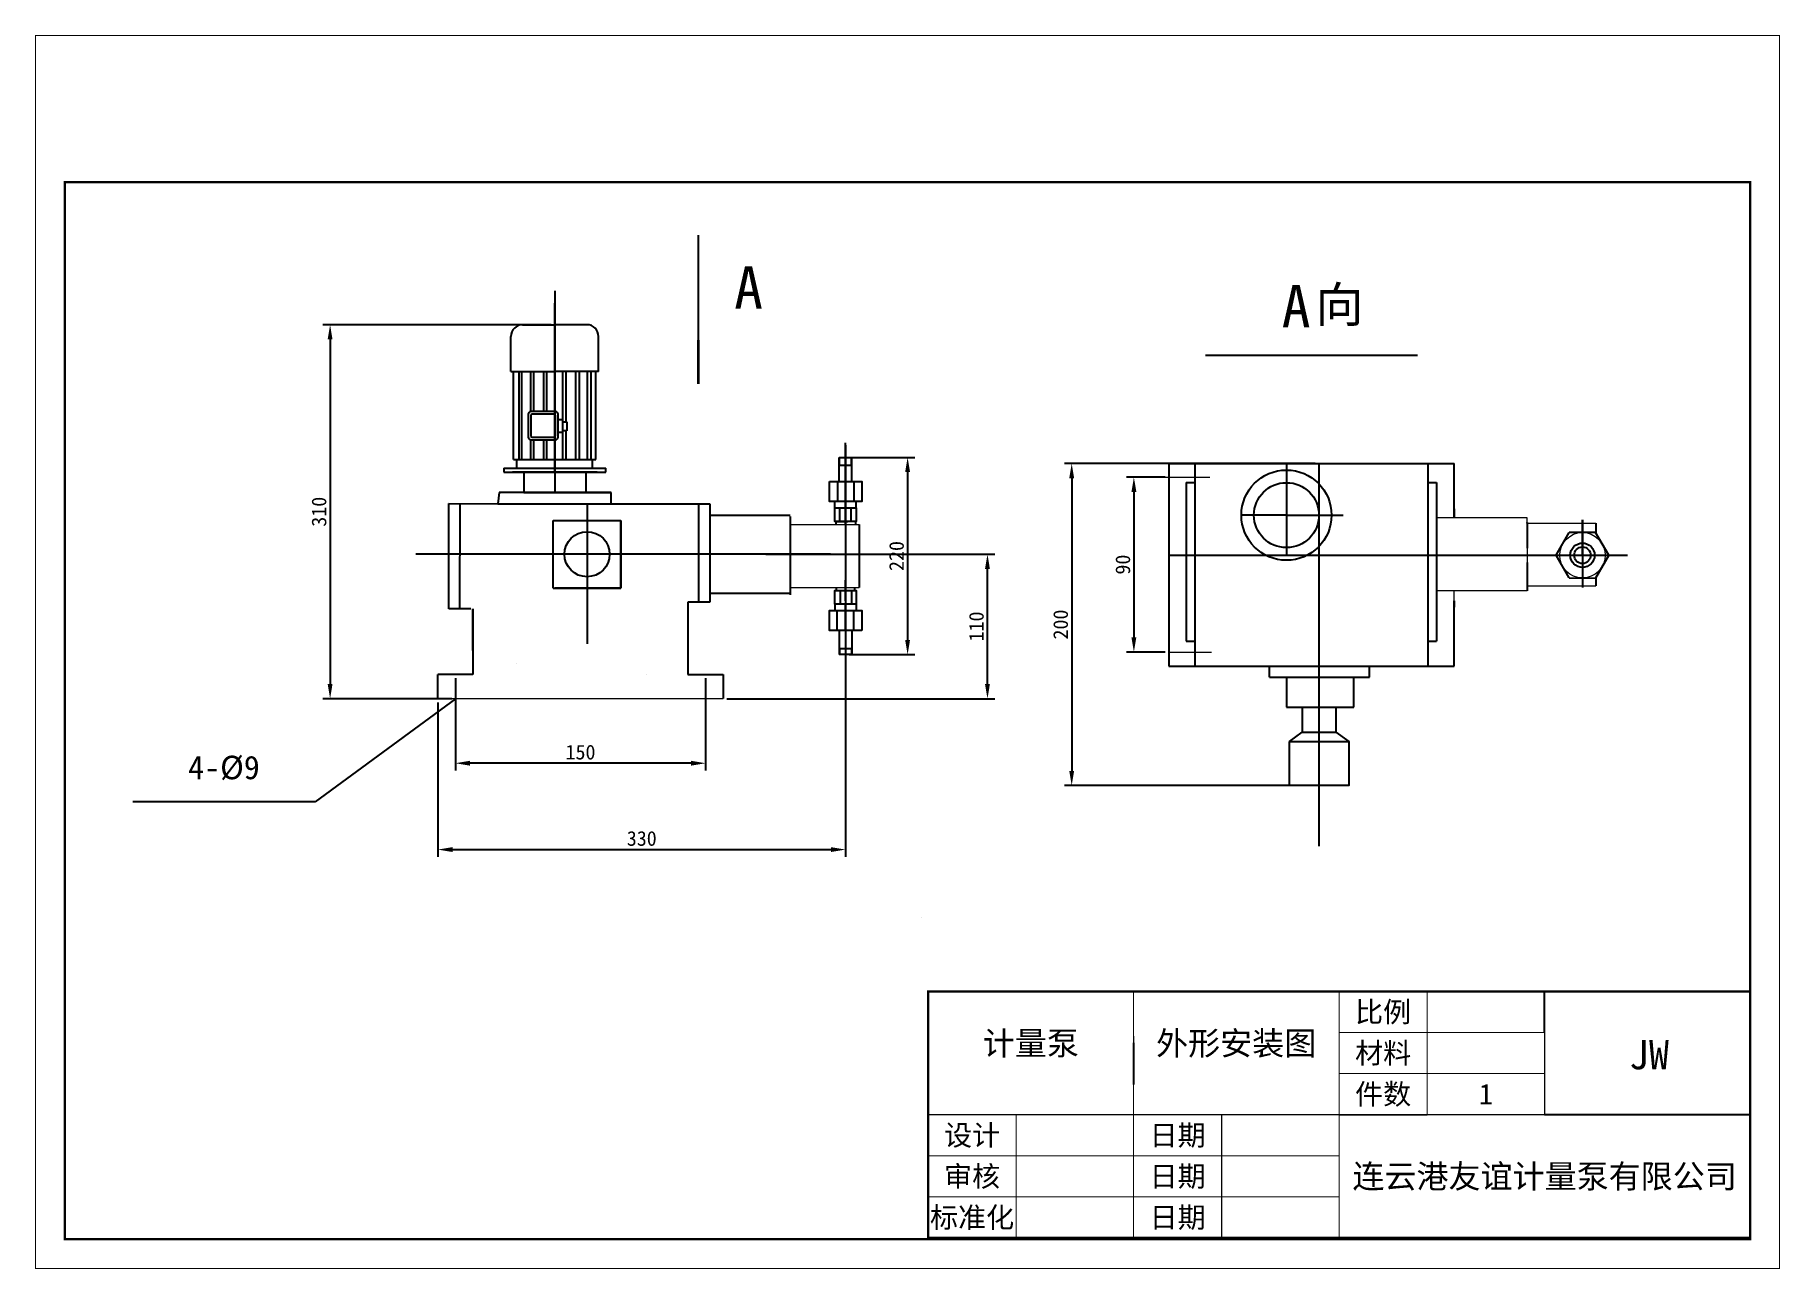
# Model space of a CAD drawing. Header units: millimetres. Extents: x 31 to 328, y 15 to 225.
import ezdxf
from ezdxf.enums import TextEntityAlignment as Align

# ---------------------------------------------------------------- set-up
doc = ezdxf.new("R2010")
doc.units = ezdxf.units.MM
doc.header["$PDMODE"] = 35
doc.linetypes.add('CENTER2', pattern=[28.575, 19.05, -3.175, 3.175, -3.175])
for name, color, linetype, lineweight in [('01-轮廓线', 7, 'Continuous', 35), ('02-中心线', 1, 'CENTER2', 15), ('04-标注', 3, 'Continuous', 20)]:
    doc.layers.add(name, color=color, linetype=linetype, lineweight=lineweight)
doc.layers.add('05-文字', color=5, linetype='Continuous')
doc.layers.add('2', color=4, linetype='Continuous')
doc.styles.add('S', font='SimSun.ttf')
doc.dimstyles.new('ISO-25', dxfattribs={"dimtxt": 2.5, "dimasz": 2.5, "dimexe": 1.25, "dimexo": 0.625, "dimtad": 1, "dimtxsty": 'Standard', "dimcen": 2.5, "dimadec": 0, "dimazin": 0, "dimtfac": 1, "dimtmove": 0, "dimatfit": 3, "dimfxl": 0, "dimarcsym": 0})

# ---------------------------------------------------------------- blocks, each defined once
blk = doc.blocks.new('*D9')
at = {"color": 0, "lineweight": -2}
for p, q in [((248.88, 152.34), (206.15, 152.34)), ((207.4, 149.84), (207.4, 100.01)), ((248.9, 97.51), (206.15, 97.51))]:
    blk.add_line(p, q, dxfattribs=at)
at = {"color": 0}
for points in [[(206.98, 149.84), (207.82, 149.84), (207.4, 152.34)], [(206.98, 100.01), (207.82, 100.01), (207.4, 97.51)]]:
    blk.add_solid(points, dxfattribs=at)
at = {"layer": 'Defpoints', "color": 0}
for p in [(249.51, 152.34), (207.4, 97.51), (249.53, 97.51)]:
    blk.add_point(p, dxfattribs=at)
at = {"color": 0, "insert": (205.53, 124.93), "char_height": 2.5, "attachment_point": 5, "rotation": 90}
blk.add_mtext('\\A1;200', dxfattribs=at)
blk = doc.blocks.new('*D11')
at = {"layer": '04-标注', "color": 0, "lineweight": -2}
for p, q in [((223.31, 150.03), (216.74, 150.03)), ((217.99, 147.53), (217.99, 122.74)), ((223.31, 120.24), (216.74, 120.24))]:
    blk.add_line(p, q, dxfattribs=at)
at = {"layer": '04-标注', "color": 0}
for points in [[(217.58, 147.53), (218.41, 147.53), (217.99, 150.03)], [(217.58, 122.74), (218.41, 122.74), (217.99, 120.24)]]:
    blk.add_solid(points, dxfattribs=at)
at = {"layer": 'Defpoints', "color": 0}
for p in [(223.93, 150.03), (217.99, 120.24), (223.93, 120.24)]:
    blk.add_point(p, dxfattribs=at)
at = {"layer": '04-标注', "color": 0, "insert": (216.12, 135.14), "char_height": 2.5, "attachment_point": 5, "rotation": 90}
blk.add_mtext('\\A1;90', dxfattribs=at)
blk = doc.blocks.new('*D12')
at = {"layer": '04-标注', "color": 0, "lineweight": -2}
for p, q in [((102.45, 115.79), (102.45, 100.06)), ((145.05, 115.79), (145.05, 100.06)), ((142.55, 101.31), (104.95, 101.31))]:
    blk.add_line(p, q, dxfattribs=at)
at = {"layer": '04-标注', "color": 0}
for points in [[(104.95, 101.73), (104.95, 100.89), (102.45, 101.31)], [(142.55, 101.73), (142.55, 100.89), (145.05, 101.31)]]:
    blk.add_solid(points, dxfattribs=at)
at = {"layer": 'Defpoints', "color": 0}
for p in [(102.45, 116.41), (145.05, 116.41), (102.45, 101.31)]:
    blk.add_point(p, dxfattribs=at)
at = {"layer": '04-标注', "color": 0, "insert": (123.75, 103.18), "char_height": 2.5, "attachment_point": 5}
blk.add_mtext('\\A1;150', dxfattribs=at)
blk = doc.blocks.new('*D13')
at = {"layer": '04-标注', "color": 0, "lineweight": -2}
for p, q in [((118.74, 175.99), (79.86, 175.99)), ((81.11, 173.49), (81.11, 114.8)), ((101.83, 112.3), (79.86, 112.3))]:
    blk.add_line(p, q, dxfattribs=at)
at = {"layer": '04-标注', "color": 0}
for points in [[(80.69, 173.49), (81.52, 173.49), (81.11, 175.99)], [(80.69, 114.8), (81.52, 114.8), (81.11, 112.3)]]:
    blk.add_solid(points, dxfattribs=at)
at = {"layer": 'Defpoints', "color": 0}
for p in [(119.36, 175.99), (81.11, 112.3), (102.46, 112.3)]:
    blk.add_point(p, dxfattribs=at)
at = {"layer": '04-标注', "color": 0, "insert": (79.23, 144.14), "char_height": 2.5, "attachment_point": 5, "rotation": 90}
blk.add_mtext('\\A1;310', dxfattribs=at)
blk = doc.blocks.new('*D14')
at = {"layer": '04-标注', "color": 0, "lineweight": -2}
for p, q in [((155.34, 136.9), (194.31, 136.9)), ((193.06, 114.79), (193.06, 134.4)), ((148.66, 112.29), (194.31, 112.29))]:
    blk.add_line(p, q, dxfattribs=at)
at = {"layer": '04-标注', "color": 0}
for points in [[(192.64, 134.4), (193.47, 134.4), (193.06, 136.9)], [(192.64, 114.79), (193.47, 114.79), (193.06, 112.29)]]:
    blk.add_solid(points, dxfattribs=at)
at = {"layer": 'Defpoints', "color": 0}
for p in [(154.72, 136.9), (193.06, 136.9), (148.03, 112.29)]:
    blk.add_point(p, dxfattribs=at)
at = {"layer": '04-标注', "color": 0, "insert": (191.18, 124.6), "char_height": 2.5, "attachment_point": 5, "rotation": 90}
blk.add_mtext('\\A1;110', dxfattribs=at)
blk = doc.blocks.new('*D15')
at = {"layer": '04-标注', "color": 0, "lineweight": -2}
for p, q in [((168.89, 131.57), (168.89, 85.35)), ((99.46, 111.68), (99.46, 85.35)), ((101.96, 86.6), (166.39, 86.6))]:
    blk.add_line(p, q, dxfattribs=at)
at = {"layer": '04-标注', "color": 0}
for points in [[(101.96, 87.02), (101.96, 86.19), (99.46, 86.6)], [(166.39, 87.02), (166.39, 86.19), (168.89, 86.6)]]:
    blk.add_solid(points, dxfattribs=at)
at = {"layer": 'Defpoints', "color": 0}
for p in [(168.89, 132.19), (99.46, 112.31), (168.89, 86.6)]:
    blk.add_point(p, dxfattribs=at)
at = {"layer": '04-标注', "color": 0, "insert": (134.18, 88.48), "char_height": 2.5, "attachment_point": 5}
blk.add_mtext('\\A1;330', dxfattribs=at)
blk = doc.blocks.new('*D17')
at = {"layer": '04-标注', "color": 0, "lineweight": -2}
for p, q in [((169.52, 153.4), (180.71, 153.4)), ((179.46, 150.9), (179.46, 122.31)), ((169.52, 119.81), (180.71, 119.81))]:
    blk.add_line(p, q, dxfattribs=at)
at = {"layer": '04-标注', "color": 0}
for points in [[(179.04, 150.9), (179.87, 150.9), (179.46, 153.4)], [(179.04, 122.31), (179.87, 122.31), (179.46, 119.81)]]:
    blk.add_solid(points, dxfattribs=at)
at = {"layer": 'Defpoints', "color": 0}
for p in [(168.9, 153.4), (168.9, 119.81), (179.46, 119.81)]:
    blk.add_point(p, dxfattribs=at)
at = {"layer": '04-标注', "color": 0, "insert": (177.58, 136.6), "char_height": 2.5, "attachment_point": 5, "rotation": 90}
blk.add_mtext('\\A1;220', dxfattribs=at)

msp = doc.modelspace()

# ---------------------------------------------------------------- linework, layer by layer
at = {"color": 0}
for p, q in [((143.809, 191.24), (143.809, 173.387)), ((119.364, 181.777), (119.364, 147.403)), ((119.364, 150.889), (119.364, 179.65)), ((230.166, 170.783), (266.272, 170.783)), ((168.899, 141.945), (168.899, 155.859)), ((168.899, 155.497), (168.899, 117.786)), ((110.692, 151.583), (110.692, 150.889)), ((128.037, 150.889), (128.037, 151.583)), ((167.819, 149.277), (167.819, 153.4)), ((167.819, 153.4), (169.979, 153.4)), ((167.819, 152.064), (169.979, 152.064)), ((167.88, 152.064), (167.88, 153.4)), ((168.899, 149.277), (168.899, 154.321)), ((169.92, 152.064), (169.92, 153.4)), ((169.979, 149.277), (169.979, 153.4)), ((223.931, 152.341), (223.931, 117.86)), ((223.931, 152.341), (268.076, 152.341)), ((228.36, 152.341), (228.36, 117.86)), ((243.974, 152.341), (243.974, 136.727)), ((249.507, 152.341), (249.507, 117.86)), ((261.449, 152.341), (272.505, 152.341)), ((268.076, 152.341), (268.076, 117.86)), ((272.505, 143.096), (272.505, 152.341)), ((126.564, 150.889), (112.164, 150.889)), ((114.083, 150.889), (114.083, 147.403)), ((124.708, 147.403), (124.708, 150.889)), ((167.578, 145.905), (167.578, 149.277)), ((168.899, 150.081), (168.899, 123.201)), ((168.899, 149.277), (168.899, 144.781)), ((170.37, 145.905), (170.37, 149.277)), ((226.92, 149.131), (226.92, 122.077)), ((226.92, 149.131), (226.92, 122.077)), ((226.92, 149.131), (228.36, 149.131)), ((226.92, 149.131), (226.92, 122.077)), ((268.076, 149.131), (269.516, 149.131)), ((269.516, 149.131), (269.516, 122.077)), ((109.923, 147.403), (109.684, 145.498)), ((114.083, 147.403), (109.923, 147.403)), ((109.923, 147.403), (109.923, 147.403)), ((109.923, 147.403), (109.923, 147.403)), ((114.083, 147.403), (123.748, 147.403)), ((114.083, 147.403), (114.083, 147.403)), ((114.083, 147.403), (128.979, 147.403)), ((128.979, 147.403), (114.083, 147.403)), ((114.083, 147.403), (114.083, 147.403)), ((123.748, 147.403), (123.748, 147.403)), ((123.748, 147.403), (123.748, 147.403)), ((123.748, 147.403), (124.708, 147.403)), ((128.979, 145.498), (128.979, 147.403)), ((167.078, 144.781), (167.078, 145.905)), ((170.72, 144.781), (170.72, 145.905)), ((101.329, 127.614), (101.329, 145.536)), ((101.329, 145.536), (109.684, 145.498)), ((103.197, 127.614), (103.279, 145.527)), ((109.684, 145.498), (128.979, 145.498)), ((119.109, 131.143), (119.109, 142.663)), ((119.109, 142.663), (130.629, 142.663)), ((119.364, 142.663), (130.629, 142.663)), ((124.869, 145.498), (124.869, 121.64)), ((124.869, 145.498), (145.793, 145.498)), ((130.629, 131.143), (130.629, 142.663)), ((130.629, 142.663), (130.629, 131.143)), ((143.925, 128.734), (143.925, 145.498)), ((145.793, 145.498), (145.793, 128.734)), ((145.793, 145.498), (145.793, 143.578)), ((145.793, 143.578), (159.473, 143.578)), ((159.48, 143.316), (159.48, 129.966)), ((167.855, 144.781), (167.855, 142.48)), ((168.899, 144.246), (168.899, 140.714)), ((169.783, 144.781), (169.783, 142.48)), ((243.974, 143.558), (236.294, 143.558)), ((243.974, 143.558), (253.653, 143.558)), ((272.505, 144.612), (272.505, 143.096)), ((294.38, 136.73), (294.38, 142.772)), ((294.38, 142.772), (294.38, 131.233)), ((167.235, 142.48), (167.235, 141.945)), ((167.367, 142.48), (169.287, 142.48)), ((170.594, 142.48), (170.594, 141.945)), ((171.199, 141.945), (171.199, 131.262)), ((284.961, 142.313), (284.961, 137.939)), ((284.961, 142.209), (284.961, 142.31)), ((296.68, 142.209), (296.68, 141.191)), ((296.68, 141.852), (296.68, 140.501)), ((166.344, 136.903), (95.724, 136.903)), ((223.931, 136.727), (294.755, 136.727)), ((289.905, 136.731), (298.855, 136.729)), ((292.668, 136.73), (302.073, 136.73)), ((284.961, 135.521), (284.961, 130.646)), ((119.109, 131.143), (130.629, 131.143)), ((130.629, 131.143), (119.364, 131.143)), ((167.353, 130.726), (167.353, 131.262)), ((168.899, 128.96), (168.899, 132.492)), ((170.469, 130.726), (170.469, 131.262)), ((296.68, 132.967), (296.68, 131.526)), ((296.68, 132.268), (296.68, 131.526)), ((145.793, 128.734), (142.057, 128.734)), ((142.057, 128.734), (142.057, 116.413)), ((159.473, 130.228), (145.793, 130.228)), ((167.078, 128.425), (167.078, 127.301)), ((168.015, 128.425), (168.015, 130.726)), ((168.899, 123.93), (168.899, 128.425)), ((169.944, 128.425), (169.944, 130.726)), ((170.72, 128.425), (170.72, 127.301)), ((249.507, 127.834), (249.507, 87.172)), ((272.505, 128.96), (272.505, 127.909)), ((272.505, 117.86), (272.505, 128.96)), ((105.065, 127.614), (101.329, 127.614)), ((105.439, 120.52), (105.439, 127.614)), ((105.439, 127.614), (105.439, 116.413)), ((167.428, 127.301), (167.428, 123.93)), ((170.22, 127.301), (170.22, 123.93)), ((167.819, 123.93), (167.819, 119.806)), ((168.899, 123.93), (168.899, 118.885)), ((169.979, 123.93), (169.979, 119.806)), ((226.92, 122.077), (228.36, 122.077)), ((268.076, 122.077), (269.516, 122.077)), ((167.819, 120.831), (169.979, 120.831)), ((169.979, 119.806), (167.819, 119.806)), ((167.879, 120.831), (167.879, 119.806)), ((169.925, 120.831), (169.925, 119.806)), ((99.46, 116.413), (99.46, 116.413)), ((99.46, 112.306), (99.46, 116.413)), ((105.439, 116.413), (99.46, 116.413)), ((112.912, 118.333), (112.912, 118.333)), ((134.957, 116.413), (134.957, 116.413)), ((142.057, 116.413), (148.035, 116.413)), ((148.035, 116.413), (148.035, 112.306)), ((148.035, 116.413), (148.035, 112.306)), ((223.931, 117.86), (268.076, 117.86)), ((241.091, 115.94), (241.091, 117.86)), ((241.091, 117.86), (241.091, 117.86)), ((241.091, 115.94), (258.117, 115.94)), ((243.974, 115.94), (243.974, 114.046)), ((255.421, 110.839), (255.421, 115.94)), ((258.117, 115.94), (258.117, 117.86)), ((268.076, 117.86), (272.505, 117.86)), ((243.974, 114.046), (243.974, 110.839)), ((102.455, 112.296), (78.542, 94.748)), ((243.974, 110.839), (255.421, 110.839)), ((246.627, 110.839), (246.627, 106.585)), ((252.387, 110.839), (252.387, 106.585)), ((244.488, 104.995), (246.627, 106.585)), ((246.627, 106.585), (252.387, 106.585)), ((252.387, 106.585), (254.57, 104.995)), ((78.542, 94.748), (47.529, 94.748)), ((181.792, 75.078), (181.792, 75.078))]:
    msp.add_line(p, q, dxfattribs=at)
for points, const_width in [([(30.938, 15.253), (327.938, 15.253), (327.938, 225.253), (30.938, 225.253)], 0.2), ([(35.938, 20.253), (322.938, 20.253), (322.938, 200.253), (35.938, 200.253)], 0.4), ([(182.938, 20.453), (322.938, 20.453), (322.938, 62.453), (182.938, 62.453)], 0.4)]:
    msp.add_lwpolyline(points, close=True, dxfattribs=dict(const_width=const_width))
for points in [[(166.141, 149.277), (171.658, 149.277), (171.658, 145.905), (166.141, 145.905)], [(167.078, 144.781), (170.72, 144.781), (170.72, 142.48), (167.078, 142.48)], [(170.72, 128.425), (167.078, 128.425), (167.078, 130.726), (170.72, 130.726)], [(171.658, 123.93), (166.141, 123.93), (166.141, 127.301), (171.658, 127.301)], [(244.488, 104.995), (254.57, 104.995), (254.57, 97.511), (244.488, 97.511)]]:
    msp.add_lwpolyline(points, close=True, dxfattribs=at)
msp.add_lwpolyline([(217.938, 62.453, 0.2, 0.2, 0), (217.938, 20.453, 0.2, 0.2, 0)], format="xyseb")
at = {"const_width": 0.2}
for points in [[(252.938, 62.453), (252.938, 20.453)], [(267.938, 62.453), (267.938, 41.453)], [(287.938, 62.453), (287.938, 41.453)], [(287.938, 55.453), (252.938, 55.453)], [(287.938, 48.453), (252.938, 48.453)], [(322.938, 41.453), (182.938, 41.453)], [(197.938, 41.453), (197.938, 20.453)], [(232.938, 41.453), (232.938, 20.453)], [(252.938, 34.453), (182.938, 34.453)], [(252.938, 27.453), (182.938, 27.453)]]:
    msp.add_lwpolyline(points, dxfattribs=at)
at = {"color": 0}
for centre, radius in [((243.974, 143.558), 7.68), ((243.974, 143.558), 5.534), ((243.974, 143.558), 5.534), ((124.869, 136.903), 3.84), ((294.38, 136.734), 2.071), ((294.38, 136.734), 1.409)]:
    msp.add_circle(centre, radius, dxfattribs=at)
at = {"layer": '01-轮廓线', "color": 0}
msp.add_line((143.809, 173.387), (143.809, 165.948), dxfattribs=at)
at = {"layer": '02-中心线', "color": 0}
msp.add_line((95.724, 136.903), (190.631, 136.903), dxfattribs=at)
at = {"layer": '04-标注'}
msp.add_line((322.938, 200.253), (322.938, 200.253), dxfattribs=at)
at = {"layer": '04-标注', "color": 0}
for p, q in [((223.306, 150.029), (230.929, 150.029)), ((284.961, 143.096), (269.516, 143.096)), ((284.961, 142.313), (284.961, 143.096)), ((159.48, 141.945), (171.199, 141.945)), ((284.961, 142.209), (296.68, 142.209)), ((284.961, 137.939), (284.961, 133.867)), ((159.48, 131.262), (171.199, 131.262)), ((284.961, 131.526), (296.68, 131.526)), ((284.961, 130.646), (269.516, 130.646)), ((272.505, 128.434), (272.505, 130.646)), ((223.931, 120.244), (231.189, 120.244)), ((99.46, 112.306), (148.035, 112.306)), ((182.938, 62.453), (182.938, 62.453)), ((182.938, 62.453), (182.938, 54.828)), ((217.938, 54.828), (217.938, 50.136)), ((217.938, 54.828), (217.938, 46.598)), ((217.938, 50.136), (217.938, 46.598)), ((252.938, 41.453), (267.938, 41.453)), ((252.938, 41.453), (267.938, 41.453))]:
    msp.add_line(p, q, dxfattribs=at)
msp.add_circle((294.38, 136.73), 3.874, dxfattribs=at)
at = {"layer": '05-文字', "color": 0}
for p, q in [((287.938, 55.453), (287.938, 62.453)), ((217.938, 53.673), (217.938, 46.598)), ((322.938, 41.453), (287.938, 41.453))]:
    msp.add_line(p, q, dxfattribs=at)
at = {"layer": '2', "color": 0}
for p, q in [((113.892, 175.993), (119.364, 175.993)), ((124.837, 175.993), (119.364, 175.993)), ((111.908, 168.038), (111.908, 174.009)), ((126.821, 168.038), (126.821, 174.009)), ((111.908, 168.038), (119.364, 168.038)), ((112.341, 153.053), (112.341, 168.038)), ((113.229, 168.038), (113.229, 153.053)), ((113.778, 153.053), (113.778, 168.038)), ((115.232, 168.038), (115.232, 161.187)), ((115.781, 161.19), (115.781, 168.038)), ((117.459, 168.038), (117.459, 161.19)), ((118.008, 161.19), (118.008, 168.038)), ((126.821, 168.038), (119.364, 168.038)), ((120.721, 159.448), (120.721, 168.038)), ((121.27, 168.038), (121.27, 159.448)), ((122.948, 153.053), (122.948, 168.038)), ((123.497, 168.038), (123.497, 153.053)), ((124.951, 153.053), (124.951, 168.038)), ((125.5, 168.038), (125.5, 153.053)), ((126.388, 153.053), (126.388, 168.038)), ((114.852, 160.756), (114.852, 156.842)), ((119.516, 161.19), (115.285, 161.19)), ((115.285, 160.496), (115.285, 157.102)), ((119.256, 160.756), (115.545, 160.756)), ((119.516, 157.102), (119.516, 160.496)), ((119.949, 156.842), (119.949, 160.756)), ((119.949, 159.84), (120.709, 159.84)), ((120.709, 157.654), (119.949, 157.654)), ((120.709, 159.84), (120.709, 157.654)), ((120.709, 159.448), (121.412, 159.448)), ((121.412, 157.948), (120.709, 157.948)), ((120.721, 153.053), (120.721, 157.948)), ((121.27, 157.948), (121.27, 153.053)), ((121.412, 159.448), (121.412, 157.948)), ((115.232, 156.411), (115.232, 153.053)), ((115.285, 156.408), (119.516, 156.408)), ((115.545, 156.842), (119.256, 156.842)), ((115.781, 153.053), (115.781, 156.408)), ((117.459, 156.369), (117.459, 153.053)), ((118.008, 153.053), (118.008, 156.369)), ((110.692, 151.583), (128.037, 151.583)), ((112.341, 153.053), (126.388, 153.053)), ((112.91, 151.583), (112.91, 153.053)), ((125.819, 151.583), (125.819, 153.053)), ((110.692, 150.889), (128.037, 150.889)), ((289.903, 136.734), (292.143, 140.609)), ((296.619, 140.607), (292.143, 140.609)), ((298.855, 136.729), (296.619, 140.607)), ((292.139, 132.857), (289.903, 136.734)), ((298.855, 136.729), (296.615, 132.854)), ((292.139, 132.857), (296.615, 132.854))]:
    msp.add_line(p, q, dxfattribs=at)
for centre, radius, start, end in [((113.892, 174.009), 1.984, 90, 180), ((124.837, 174.009), 1.984, 0, 90), ((115.285, 160.756), 0.434, 90, 180), ((115.545, 160.496), 0.26, 90, 180), ((119.256, 160.496), 0.26, 360, 90), ((119.516, 160.756), 0.434, 0, 90), ((115.285, 156.842), 0.434, 180, 270), ((115.545, 157.102), 0.26, 180, 270), ((119.256, 157.102), 0.26, 270, 360), ((119.516, 156.842), 0.434, 270, 0)]:
    msp.add_arc(centre, radius, start, end, dxfattribs=at)

# ---------------------------------------------------------------- texts
at = {"color": 0, "style": 'S'}
for s, height, p in [('A', 7.2, (152.37, 182.313)), ('A', 7.2, (245.618, 179.173)), ('向', 6, (253.006, 179.429))]:
    msp.add_text(s, height=height, dxfattribs=at).set_placement(p, align=Align.MIDDLE_CENTER)
at = {"style": 'S'}
for s, height, p in [('比例', 3.5, (260.438, 58.953)), ('材料', 3.5, (260.438, 51.953)), ('件数', 3.5, (260.438, 44.953)), ('设计', 3.5, (190.438, 37.953)), ('日期', 3.5, (225.438, 37.953)), ('审核', 3.5, (190.438, 30.953)), ('日期', 3.5, (225.438, 30.953)), ('连云港友谊计量泵有限公司', 4, (287.938, 30.953)), ('标准化', 3.5, (190.438, 23.953)), ('日期', 3.5, (225.438, 23.953))]:
    msp.add_text(s, height=height, dxfattribs=at).set_placement(p, align=Align.MIDDLE_CENTER)
at = {"layer": '04-标注', "color": 0, "style": 'S'}
for s, height, p in [('4-%%C9', 4, (63.035, 100.587)), ('计量泵', 4, (200.438, 53.617)), ('外形安装图', 4, (235.406, 53.617)), ('JW', 5, (305.712, 51.681)), ('1', 3.5, (277.938, 44.953))]:
    msp.add_text(s, height=height, dxfattribs=at).set_placement(p, align=Align.MIDDLE_CENTER)

# ---------------------------------------------------------------- dimensions: what is measured, and where the dimension line sits
at = {"color": 0}
dim = msp.add_linear_dim(base=(207.4, 97.511), p1=(249.507, 152.341), p2=(249.529, 97.511), angle=90, text='200', dimstyle='ISO-25', override={"dimtp": -0.009, "dimtm": 0.034, "dimtfac": 0.5, "dimtolj": 1}, dxfattribs=at)
dim.commit()
dim.dimension.update_dxf_attribs({"geometry": '*D9', "text_midpoint": (205.525, 124.926)})
at = {"layer": '04-标注', "color": 0}
for base, p1, p2, text, picture, middle in [((81.106, 112.296), (119.364, 175.993), (102.455, 112.296), '310', '*D13', (79.231, 144.145)), ((179.456, 119.806), (168.899, 153.4), (168.899, 119.806), '220', '*D17', (177.581, 136.603)), ((217.993, 120.244), (223.931, 150.029), (223.931, 120.244), '90', '*D11', (216.118, 135.137)), ((193.055, 136.903), (148.035, 112.292), (154.717, 136.903), '110', '*D14', (191.18, 124.597))]:
    dim = msp.add_linear_dim(base=base, p1=p1, p2=p2, angle=90, text=text, dimstyle='ISO-25', override={"dimtp": -0.009, "dimtm": 0.034, "dimtfac": 0.5, "dimtolj": 1}, dxfattribs=at)
    dim.commit()
    dim.dimension.update_dxf_attribs({"geometry": picture, "text_midpoint": middle})
for base, p1, p2, text, picture, middle in [((168.892, 86.604), (99.46, 112.306), (168.892, 132.192), '330', '*D15', (134.176, 88.479)), ((102.45, 101.309), (145.046, 116.413), (102.45, 116.413), '150', '*D12', (123.748, 103.184))]:
    dim = msp.add_linear_dim(base=base, p1=p1, p2=p2, text=text, dimstyle='ISO-25', override={"dimtp": -0.009, "dimtm": 0.034, "dimtfac": 0.5, "dimtolj": 1}, dxfattribs=at)
    dim.commit()
    dim.dimension.update_dxf_attribs({"geometry": picture, "text_midpoint": middle})

doc.saveas('drawing.dxf')
